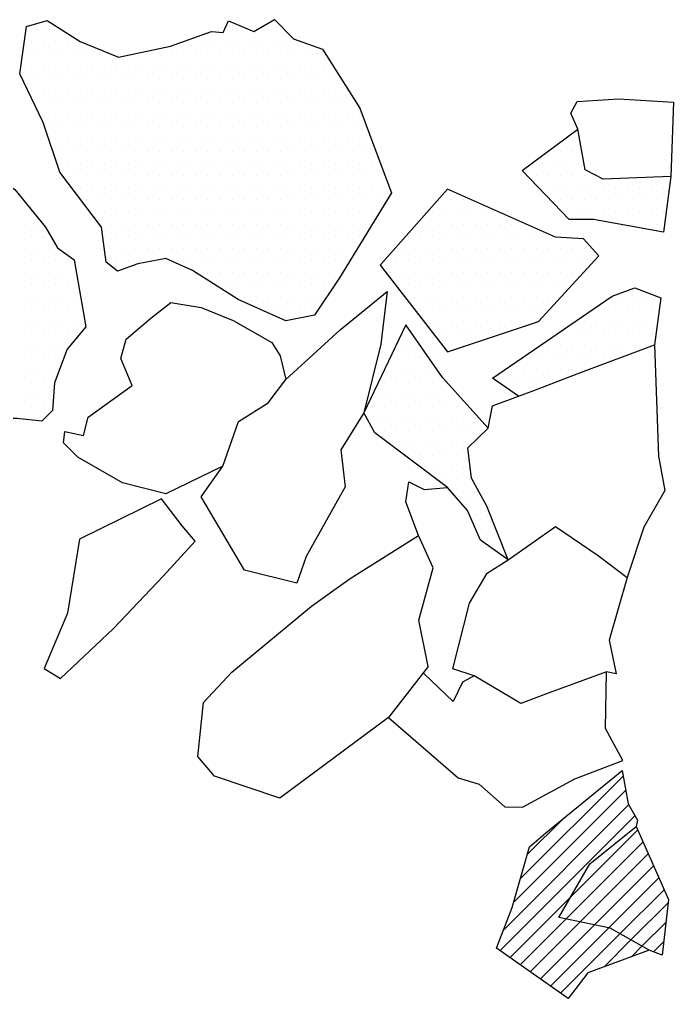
# Model space of a CAD drawing. Header units: metres. Extents: x -1268 to -957, y -1313 to -1093.
# Drawn here: x -1023.7 to -956.5, y -1313.4 to -1212.7 of the extents above; entities that cross this region are included whole.
import ezdxf

# ---------------------------------------------------------------- set-up
doc = ezdxf.new("R2010")
doc.units = ezdxf.units.M
doc.header["$LTSCALE"] = 25
doc.header["$MEASUREMENT"] = 0
doc.layers.get('0').update_dxf_attribs({"linetype": 'CONTINUOUS'})
for name, color, linetype in [('FEUER', 1, 'CONTINUOUS'), ('STEINE', 4, 'CONTINUOUS'), ('STEINESCHRAFF', 4, 'CONTINUOUS')]:
    doc.layers.add(name, color=color, linetype=linetype)

# ---------------------------------------------------------------- blocks, each defined once
blk = doc.blocks.new('*X1')
at = {"color": 0}
for p, q in [((-972.26, -1301.07), (-961.7, -1290.5)), ((-972.98, -1303.55), (-961.43, -1292)), ((-974, -1306.34), (-961.13, -1293.47)), ((-974.36, -1308.47), (-960.48, -1294.59)), ((-971.54, -1298.58), (-967.78, -1294.82)), ((-967.1, -1302.97), (-960.2, -1296.07)), ((-967.57, -1305.21), (-959.65, -1297.3)), ((-966.1, -1305.51), (-959.11, -1298.52)), ((-964.64, -1305.82), (-958.57, -1299.75)), ((-963.17, -1306.12), (-958.03, -1300.97)), ((-962.01, -1306.72), (-957.48, -1302.2)), ((-973.32, -1309.2), (-967.1, -1302.97)), ((-960.88, -1307.36), (-957.08, -1303.56)), ((-972.28, -1309.93), (-967.57, -1305.21)), ((-971.24, -1310.65), (-966.1, -1305.51)), ((-970.2, -1311.38), (-964.64, -1305.82)), ((-969.16, -1312.11), (-963.17, -1306.12)), ((-959.75, -1308), (-957.3, -1305.55)), ((-968.12, -1312.83), (-962.01, -1306.72)), ((-963.62, -1310.1), (-960.88, -1307.36)), ((-960.84, -1309.09), (-959.75, -1308)), ((-958.57, -1308.59), (-957.53, -1307.54))]:
    blk.add_line(p, q, dxfattribs=at)
blk = doc.blocks.new('*X2')
at = {"color": 0}
for p, q in [((-1021.875, -1213.75), (-1021.875, -1213.75)), ((-1020.625, -1213.75), (-1020.625, -1213.75)), ((-1001.875, -1213.75), (-1001.875, -1213.75)), ((-1000.625, -1213.75), (-1000.625, -1213.75)), ((-998.125, -1213.75), (-998.125, -1213.75)), ((-996.875, -1213.75), (-996.875, -1213.75)), ((-1022.5, -1215), (-1022.5, -1215)), ((-1021.25, -1215), (-1021.25, -1215)), ((-1020, -1215), (-1020, -1215)), ((-1018.75, -1215), (-1018.75, -1215)), ((-1017.5, -1215), (-1017.5, -1215)), ((-1006.25, -1215), (-1006.25, -1215)), ((-1005, -1215), (-1005, -1215)), ((-1003.75, -1215), (-1003.75, -1215)), ((-1002.5, -1215), (-1002.5, -1215)), ((-1001.25, -1215), (-1001.25, -1215)), ((-1000, -1215), (-1000, -1215)), ((-998.75, -1215), (-998.75, -1215)), ((-997.5, -1215), (-997.5, -1215)), ((-996.25, -1215), (-996.25, -1215)), ((-995, -1215), (-995, -1215)), ((-1023.125, -1216.25), (-1023.125, -1216.25)), ((-1021.875, -1216.25), (-1021.875, -1216.25)), ((-1020.625, -1216.25), (-1020.625, -1216.25)), ((-1019.375, -1216.25), (-1019.375, -1216.25)), ((-1018.125, -1216.25), (-1018.125, -1216.25)), ((-1016.875, -1216.25), (-1016.875, -1216.25)), ((-1015.625, -1216.25), (-1015.625, -1216.25)), ((-1011.875, -1216.25), (-1011.875, -1216.25)), ((-1010.625, -1216.25), (-1010.625, -1216.25)), ((-1009.375, -1216.25), (-1009.375, -1216.25)), ((-1008.125, -1216.25), (-1008.125, -1216.25)), ((-1006.875, -1216.25), (-1006.875, -1216.25)), ((-1005.625, -1216.25), (-1005.625, -1216.25)), ((-1004.375, -1216.25), (-1004.375, -1216.25)), ((-1003.125, -1216.25), (-1003.125, -1216.25)), ((-1001.875, -1216.25), (-1001.875, -1216.25)), ((-1000.625, -1216.25), (-1000.625, -1216.25)), ((-999.375, -1216.25), (-999.375, -1216.25)), ((-998.125, -1216.25), (-998.125, -1216.25)), ((-996.875, -1216.25), (-996.875, -1216.25)), ((-995.625, -1216.25), (-995.625, -1216.25)), ((-994.375, -1216.25), (-994.375, -1216.25)), ((-993.125, -1216.25), (-993.125, -1216.25)), ((-1022.5, -1217.5), (-1022.5, -1217.5)), ((-1021.25, -1217.5), (-1021.25, -1217.5)), ((-1020, -1217.5), (-1020, -1217.5)), ((-1018.75, -1217.5), (-1018.75, -1217.5)), ((-1017.5, -1217.5), (-1017.5, -1217.5)), ((-1016.25, -1217.5), (-1016.25, -1217.5)), ((-1015, -1217.5), (-1015, -1217.5)), ((-1013.75, -1217.5), (-1013.75, -1217.5)), ((-1012.5, -1217.5), (-1012.5, -1217.5)), ((-1011.25, -1217.5), (-1011.25, -1217.5)), ((-1010, -1217.5), (-1010, -1217.5)), ((-1008.75, -1217.5), (-1008.75, -1217.5)), ((-1007.5, -1217.5), (-1007.5, -1217.5)), ((-1006.25, -1217.5), (-1006.25, -1217.5)), ((-1005, -1217.5), (-1005, -1217.5)), ((-1003.75, -1217.5), (-1003.75, -1217.5)), ((-1002.5, -1217.5), (-1002.5, -1217.5)), ((-1001.25, -1217.5), (-1001.25, -1217.5)), ((-1000, -1217.5), (-1000, -1217.5)), ((-998.75, -1217.5), (-998.75, -1217.5)), ((-997.5, -1217.5), (-997.5, -1217.5)), ((-996.25, -1217.5), (-996.25, -1217.5)), ((-995, -1217.5), (-995, -1217.5)), ((-993.75, -1217.5), (-993.75, -1217.5)), ((-992.5, -1217.5), (-992.5, -1217.5)), ((-1023.125, -1218.75), (-1023.125, -1218.75)), ((-1021.875, -1218.75), (-1021.875, -1218.75)), ((-1020.625, -1218.75), (-1020.625, -1218.75)), ((-1019.375, -1218.75), (-1019.375, -1218.75)), ((-1018.125, -1218.75), (-1018.125, -1218.75)), ((-1016.875, -1218.75), (-1016.875, -1218.75)), ((-1015.625, -1218.75), (-1015.625, -1218.75)), ((-1014.375, -1218.75), (-1014.375, -1218.75)), ((-1013.125, -1218.75), (-1013.125, -1218.75)), ((-1011.875, -1218.75), (-1011.875, -1218.75)), ((-1010.625, -1218.75), (-1010.625, -1218.75)), ((-1009.375, -1218.75), (-1009.375, -1218.75)), ((-1008.125, -1218.75), (-1008.125, -1218.75)), ((-1006.875, -1218.75), (-1006.875, -1218.75)), ((-1005.625, -1218.75), (-1005.625, -1218.75)), ((-1004.375, -1218.75), (-1004.375, -1218.75)), ((-1003.125, -1218.75), (-1003.125, -1218.75)), ((-1001.875, -1218.75), (-1001.875, -1218.75)), ((-1000.625, -1218.75), (-1000.625, -1218.75)), ((-999.375, -1218.75), (-999.375, -1218.75)), ((-998.125, -1218.75), (-998.125, -1218.75)), ((-996.875, -1218.75), (-996.875, -1218.75)), ((-995.625, -1218.75), (-995.625, -1218.75)), ((-994.375, -1218.75), (-994.375, -1218.75)), ((-993.125, -1218.75), (-993.125, -1218.75)), ((-991.875, -1218.75), (-991.875, -1218.75)), ((-1022.5, -1220), (-1022.5, -1220)), ((-1021.25, -1220), (-1021.25, -1220)), ((-1020, -1220), (-1020, -1220)), ((-1018.75, -1220), (-1018.75, -1220)), ((-1017.5, -1220), (-1017.5, -1220)), ((-1016.25, -1220), (-1016.25, -1220)), ((-1015, -1220), (-1015, -1220)), ((-1013.75, -1220), (-1013.75, -1220)), ((-1012.5, -1220), (-1012.5, -1220)), ((-1011.25, -1220), (-1011.25, -1220)), ((-1010, -1220), (-1010, -1220)), ((-1008.75, -1220), (-1008.75, -1220)), ((-1007.5, -1220), (-1007.5, -1220)), ((-1006.25, -1220), (-1006.25, -1220)), ((-1005, -1220), (-1005, -1220)), ((-1003.75, -1220), (-1003.75, -1220)), ((-1002.5, -1220), (-1002.5, -1220)), ((-1001.25, -1220), (-1001.25, -1220)), ((-1000, -1220), (-1000, -1220)), ((-998.75, -1220), (-998.75, -1220)), ((-997.5, -1220), (-997.5, -1220)), ((-996.25, -1220), (-996.25, -1220)), ((-995, -1220), (-995, -1220)), ((-993.75, -1220), (-993.75, -1220)), ((-992.5, -1220), (-992.5, -1220)), ((-991.25, -1220), (-991.25, -1220)), ((-990, -1220), (-990, -1220)), ((-1021.875, -1221.25), (-1021.875, -1221.25)), ((-1020.625, -1221.25), (-1020.625, -1221.25)), ((-1019.375, -1221.25), (-1019.375, -1221.25)), ((-1018.125, -1221.25), (-1018.125, -1221.25)), ((-1016.875, -1221.25), (-1016.875, -1221.25)), ((-1015.625, -1221.25), (-1015.625, -1221.25)), ((-1014.375, -1221.25), (-1014.375, -1221.25)), ((-1013.125, -1221.25), (-1013.125, -1221.25)), ((-1011.875, -1221.25), (-1011.875, -1221.25)), ((-1010.625, -1221.25), (-1010.625, -1221.25)), ((-1009.375, -1221.25), (-1009.375, -1221.25)), ((-1008.125, -1221.25), (-1008.125, -1221.25)), ((-1006.875, -1221.25), (-1006.875, -1221.25)), ((-1005.625, -1221.25), (-1005.625, -1221.25)), ((-1004.375, -1221.25), (-1004.375, -1221.25)), ((-1003.125, -1221.25), (-1003.125, -1221.25)), ((-1001.875, -1221.25), (-1001.875, -1221.25)), ((-1000.625, -1221.25), (-1000.625, -1221.25)), ((-999.375, -1221.25), (-999.375, -1221.25)), ((-998.125, -1221.25), (-998.125, -1221.25)), ((-996.875, -1221.25), (-996.875, -1221.25)), ((-995.625, -1221.25), (-995.625, -1221.25)), ((-994.375, -1221.25), (-994.375, -1221.25)), ((-993.125, -1221.25), (-993.125, -1221.25)), ((-991.875, -1221.25), (-991.875, -1221.25)), ((-990.625, -1221.25), (-990.625, -1221.25)), ((-989.375, -1221.25), (-989.375, -1221.25)), ((-1021.25, -1222.5), (-1021.25, -1222.5)), ((-1020, -1222.5), (-1020, -1222.5)), ((-1018.75, -1222.5), (-1018.75, -1222.5)), ((-1017.5, -1222.5), (-1017.5, -1222.5)), ((-1016.25, -1222.5), (-1016.25, -1222.5)), ((-1015, -1222.5), (-1015, -1222.5)), ((-1013.75, -1222.5), (-1013.75, -1222.5)), ((-1012.5, -1222.5), (-1012.5, -1222.5)), ((-1011.25, -1222.5), (-1011.25, -1222.5)), ((-1010, -1222.5), (-1010, -1222.5)), ((-1008.75, -1222.5), (-1008.75, -1222.5)), ((-1007.5, -1222.5), (-1007.5, -1222.5)), ((-1006.25, -1222.5), (-1006.25, -1222.5)), ((-1005, -1222.5), (-1005, -1222.5)), ((-1003.75, -1222.5), (-1003.75, -1222.5)), ((-1002.5, -1222.5), (-1002.5, -1222.5)), ((-1001.25, -1222.5), (-1001.25, -1222.5)), ((-1000, -1222.5), (-1000, -1222.5)), ((-998.75, -1222.5), (-998.75, -1222.5)), ((-997.5, -1222.5), (-997.5, -1222.5)), ((-996.25, -1222.5), (-996.25, -1222.5)), ((-995, -1222.5), (-995, -1222.5)), ((-993.75, -1222.5), (-993.75, -1222.5)), ((-992.5, -1222.5), (-992.5, -1222.5)), ((-991.25, -1222.5), (-991.25, -1222.5)), ((-990, -1222.5), (-990, -1222.5)), ((-988.75, -1222.5), (-988.75, -1222.5)), ((-1020.625, -1223.75), (-1020.625, -1223.75)), ((-1019.375, -1223.75), (-1019.375, -1223.75)), ((-1018.125, -1223.75), (-1018.125, -1223.75)), ((-1016.875, -1223.75), (-1016.875, -1223.75)), ((-1015.625, -1223.75), (-1015.625, -1223.75)), ((-1014.375, -1223.75), (-1014.375, -1223.75)), ((-1013.125, -1223.75), (-1013.125, -1223.75)), ((-1011.875, -1223.75), (-1011.875, -1223.75)), ((-1010.625, -1223.75), (-1010.625, -1223.75)), ((-1009.375, -1223.75), (-1009.375, -1223.75)), ((-1008.125, -1223.75), (-1008.125, -1223.75)), ((-1006.875, -1223.75), (-1006.875, -1223.75)), ((-1005.625, -1223.75), (-1005.625, -1223.75)), ((-1004.375, -1223.75), (-1004.375, -1223.75)), ((-1003.125, -1223.75), (-1003.125, -1223.75)), ((-1001.875, -1223.75), (-1001.875, -1223.75)), ((-1000.625, -1223.75), (-1000.625, -1223.75)), ((-999.375, -1223.75), (-999.375, -1223.75)), ((-998.125, -1223.75), (-998.125, -1223.75)), ((-996.875, -1223.75), (-996.875, -1223.75)), ((-995.625, -1223.75), (-995.625, -1223.75)), ((-994.375, -1223.75), (-994.375, -1223.75)), ((-993.125, -1223.75), (-993.125, -1223.75)), ((-991.875, -1223.75), (-991.875, -1223.75)), ((-990.625, -1223.75), (-990.625, -1223.75)), ((-989.375, -1223.75), (-989.375, -1223.75)), ((-988.125, -1223.75), (-988.125, -1223.75)), ((-1020, -1225), (-1020, -1225)), ((-1018.75, -1225), (-1018.75, -1225)), ((-1017.5, -1225), (-1017.5, -1225)), ((-1016.25, -1225), (-1016.25, -1225)), ((-1015, -1225), (-1015, -1225)), ((-1013.75, -1225), (-1013.75, -1225)), ((-1012.5, -1225), (-1012.5, -1225)), ((-1011.25, -1225), (-1011.25, -1225)), ((-1010, -1225), (-1010, -1225)), ((-1008.75, -1225), (-1008.75, -1225)), ((-1007.5, -1225), (-1007.5, -1225)), ((-1006.25, -1225), (-1006.25, -1225)), ((-1005, -1225), (-1005, -1225)), ((-1003.75, -1225), (-1003.75, -1225)), ((-1002.5, -1225), (-1002.5, -1225)), ((-1001.25, -1225), (-1001.25, -1225)), ((-1000, -1225), (-1000, -1225)), ((-998.75, -1225), (-998.75, -1225)), ((-997.5, -1225), (-997.5, -1225)), ((-996.25, -1225), (-996.25, -1225)), ((-995, -1225), (-995, -1225)), ((-993.75, -1225), (-993.75, -1225)), ((-992.5, -1225), (-992.5, -1225)), ((-991.25, -1225), (-991.25, -1225)), ((-990, -1225), (-990, -1225)), ((-988.75, -1225), (-988.75, -1225)), ((-1019.375, -1226.25), (-1019.375, -1226.25)), ((-1018.125, -1226.25), (-1018.125, -1226.25)), ((-1016.875, -1226.25), (-1016.875, -1226.25)), ((-1015.625, -1226.25), (-1015.625, -1226.25)), ((-1014.375, -1226.25), (-1014.375, -1226.25)), ((-1013.125, -1226.25), (-1013.125, -1226.25)), ((-1011.875, -1226.25), (-1011.875, -1226.25)), ((-1010.625, -1226.25), (-1010.625, -1226.25)), ((-1009.375, -1226.25), (-1009.375, -1226.25)), ((-1008.125, -1226.25), (-1008.125, -1226.25)), ((-1006.875, -1226.25), (-1006.875, -1226.25)), ((-1005.625, -1226.25), (-1005.625, -1226.25)), ((-1004.375, -1226.25), (-1004.375, -1226.25)), ((-1003.125, -1226.25), (-1003.125, -1226.25)), ((-1001.875, -1226.25), (-1001.875, -1226.25)), ((-1000.625, -1226.25), (-1000.625, -1226.25)), ((-999.375, -1226.25), (-999.375, -1226.25)), ((-998.125, -1226.25), (-998.125, -1226.25)), ((-996.875, -1226.25), (-996.875, -1226.25)), ((-995.625, -1226.25), (-995.625, -1226.25)), ((-994.375, -1226.25), (-994.375, -1226.25)), ((-993.125, -1226.25), (-993.125, -1226.25)), ((-991.875, -1226.25), (-991.875, -1226.25)), ((-990.625, -1226.25), (-990.625, -1226.25)), ((-989.375, -1226.25), (-989.375, -1226.25)), ((-988.125, -1226.25), (-988.125, -1226.25)), ((-1018.75, -1227.5), (-1018.75, -1227.5)), ((-1017.5, -1227.5), (-1017.5, -1227.5)), ((-1016.25, -1227.5), (-1016.25, -1227.5)), ((-1015, -1227.5), (-1015, -1227.5)), ((-1013.75, -1227.5), (-1013.75, -1227.5)), ((-1012.5, -1227.5), (-1012.5, -1227.5)), ((-1011.25, -1227.5), (-1011.25, -1227.5)), ((-1010, -1227.5), (-1010, -1227.5)), ((-1008.75, -1227.5), (-1008.75, -1227.5)), ((-1007.5, -1227.5), (-1007.5, -1227.5)), ((-1006.25, -1227.5), (-1006.25, -1227.5)), ((-1005, -1227.5), (-1005, -1227.5)), ((-1003.75, -1227.5), (-1003.75, -1227.5)), ((-1002.5, -1227.5), (-1002.5, -1227.5)), ((-1001.25, -1227.5), (-1001.25, -1227.5)), ((-1000, -1227.5), (-1000, -1227.5)), ((-998.75, -1227.5), (-998.75, -1227.5)), ((-997.5, -1227.5), (-997.5, -1227.5)), ((-996.25, -1227.5), (-996.25, -1227.5)), ((-995, -1227.5), (-995, -1227.5)), ((-993.75, -1227.5), (-993.75, -1227.5)), ((-992.5, -1227.5), (-992.5, -1227.5)), ((-991.25, -1227.5), (-991.25, -1227.5)), ((-990, -1227.5), (-990, -1227.5)), ((-988.75, -1227.5), (-988.75, -1227.5)), ((-987.5, -1227.5), (-987.5, -1227.5)), ((-1018.125, -1228.75), (-1018.125, -1228.75)), ((-1016.875, -1228.75), (-1016.875, -1228.75)), ((-1015.625, -1228.75), (-1015.625, -1228.75)), ((-1014.375, -1228.75), (-1014.375, -1228.75)), ((-1013.125, -1228.75), (-1013.125, -1228.75)), ((-1011.875, -1228.75), (-1011.875, -1228.75)), ((-1010.625, -1228.75), (-1010.625, -1228.75)), ((-1009.375, -1228.75), (-1009.375, -1228.75)), ((-1008.125, -1228.75), (-1008.125, -1228.75)), ((-1006.875, -1228.75), (-1006.875, -1228.75)), ((-1005.625, -1228.75), (-1005.625, -1228.75)), ((-1004.375, -1228.75), (-1004.375, -1228.75)), ((-1003.125, -1228.75), (-1003.125, -1228.75)), ((-1001.875, -1228.75), (-1001.875, -1228.75)), ((-1000.625, -1228.75), (-1000.625, -1228.75)), ((-999.375, -1228.75), (-999.375, -1228.75)), ((-998.125, -1228.75), (-998.125, -1228.75)), ((-996.875, -1228.75), (-996.875, -1228.75)), ((-995.625, -1228.75), (-995.625, -1228.75)), ((-994.375, -1228.75), (-994.375, -1228.75)), ((-993.125, -1228.75), (-993.125, -1228.75)), ((-991.875, -1228.75), (-991.875, -1228.75)), ((-990.625, -1228.75), (-990.625, -1228.75)), ((-989.375, -1228.75), (-989.375, -1228.75)), ((-988.125, -1228.75), (-988.125, -1228.75)), ((-986.875, -1228.75), (-986.875, -1228.75)), ((-1017.5, -1230), (-1017.5, -1230)), ((-1016.25, -1230), (-1016.25, -1230)), ((-1015, -1230), (-1015, -1230)), ((-1013.75, -1230), (-1013.75, -1230)), ((-1012.5, -1230), (-1012.5, -1230)), ((-1011.25, -1230), (-1011.25, -1230)), ((-1010, -1230), (-1010, -1230)), ((-1008.75, -1230), (-1008.75, -1230)), ((-1007.5, -1230), (-1007.5, -1230)), ((-1006.25, -1230), (-1006.25, -1230)), ((-1005, -1230), (-1005, -1230)), ((-1003.75, -1230), (-1003.75, -1230)), ((-1002.5, -1230), (-1002.5, -1230)), ((-1001.25, -1230), (-1001.25, -1230)), ((-1000, -1230), (-1000, -1230)), ((-998.75, -1230), (-998.75, -1230)), ((-997.5, -1230), (-997.5, -1230)), ((-996.25, -1230), (-996.25, -1230)), ((-995, -1230), (-995, -1230)), ((-993.75, -1230), (-993.75, -1230)), ((-992.5, -1230), (-992.5, -1230)), ((-991.25, -1230), (-991.25, -1230)), ((-990, -1230), (-990, -1230)), ((-988.75, -1230), (-988.75, -1230)), ((-987.5, -1230), (-987.5, -1230)), ((-986.25, -1230), (-986.25, -1230)), ((-1016.875, -1231.25), (-1016.875, -1231.25)), ((-1015.625, -1231.25), (-1015.625, -1231.25)), ((-1014.375, -1231.25), (-1014.375, -1231.25)), ((-1013.125, -1231.25), (-1013.125, -1231.25)), ((-1011.875, -1231.25), (-1011.875, -1231.25)), ((-1010.625, -1231.25), (-1010.625, -1231.25)), ((-1009.375, -1231.25), (-1009.375, -1231.25)), ((-1008.125, -1231.25), (-1008.125, -1231.25)), ((-1006.875, -1231.25), (-1006.875, -1231.25)), ((-1005.625, -1231.25), (-1005.625, -1231.25)), ((-1004.375, -1231.25), (-1004.375, -1231.25)), ((-1003.125, -1231.25), (-1003.125, -1231.25)), ((-1001.875, -1231.25), (-1001.875, -1231.25)), ((-1000.625, -1231.25), (-1000.625, -1231.25)), ((-999.375, -1231.25), (-999.375, -1231.25)), ((-998.125, -1231.25), (-998.125, -1231.25)), ((-996.875, -1231.25), (-996.875, -1231.25)), ((-995.625, -1231.25), (-995.625, -1231.25)), ((-994.375, -1231.25), (-994.375, -1231.25)), ((-993.125, -1231.25), (-993.125, -1231.25)), ((-991.875, -1231.25), (-991.875, -1231.25)), ((-990.625, -1231.25), (-990.625, -1231.25)), ((-989.375, -1231.25), (-989.375, -1231.25)), ((-988.125, -1231.25), (-988.125, -1231.25)), ((-986.875, -1231.25), (-986.875, -1231.25)), ((-1022.5, -1232.5), (-1022.5, -1232.5)), ((-1016.25, -1232.5), (-1016.25, -1232.5)), ((-1015, -1232.5), (-1015, -1232.5)), ((-1013.75, -1232.5), (-1013.75, -1232.5)), ((-1012.5, -1232.5), (-1012.5, -1232.5)), ((-1011.25, -1232.5), (-1011.25, -1232.5)), ((-1010, -1232.5), (-1010, -1232.5)), ((-1008.75, -1232.5), (-1008.75, -1232.5)), ((-1007.5, -1232.5), (-1007.5, -1232.5)), ((-1006.25, -1232.5), (-1006.25, -1232.5)), ((-1005, -1232.5), (-1005, -1232.5)), ((-1003.75, -1232.5), (-1003.75, -1232.5)), ((-1002.5, -1232.5), (-1002.5, -1232.5)), ((-1001.25, -1232.5), (-1001.25, -1232.5)), ((-1000, -1232.5), (-1000, -1232.5)), ((-998.75, -1232.5), (-998.75, -1232.5)), ((-997.5, -1232.5), (-997.5, -1232.5)), ((-996.25, -1232.5), (-996.25, -1232.5)), ((-995, -1232.5), (-995, -1232.5)), ((-993.75, -1232.5), (-993.75, -1232.5)), ((-992.5, -1232.5), (-992.5, -1232.5)), ((-991.25, -1232.5), (-991.25, -1232.5)), ((-990, -1232.5), (-990, -1232.5)), ((-988.75, -1232.5), (-988.75, -1232.5)), ((-987.5, -1232.5), (-987.5, -1232.5)), ((-1023.125, -1233.75), (-1023.125, -1233.75)), ((-1021.875, -1233.75), (-1021.875, -1233.75)), ((-1014.375, -1233.75), (-1014.375, -1233.75)), ((-1013.125, -1233.75), (-1013.125, -1233.75)), ((-1011.875, -1233.75), (-1011.875, -1233.75)), ((-1010.625, -1233.75), (-1010.625, -1233.75)), ((-1009.375, -1233.75), (-1009.375, -1233.75)), ((-1008.125, -1233.75), (-1008.125, -1233.75)), ((-1006.875, -1233.75), (-1006.875, -1233.75)), ((-1005.625, -1233.75), (-1005.625, -1233.75)), ((-1004.375, -1233.75), (-1004.375, -1233.75)), ((-1003.125, -1233.75), (-1003.125, -1233.75)), ((-1001.875, -1233.75), (-1001.875, -1233.75)), ((-1000.625, -1233.75), (-1000.625, -1233.75)), ((-999.375, -1233.75), (-999.375, -1233.75)), ((-998.125, -1233.75), (-998.125, -1233.75)), ((-996.875, -1233.75), (-996.875, -1233.75)), ((-995.625, -1233.75), (-995.625, -1233.75)), ((-994.375, -1233.75), (-994.375, -1233.75)), ((-993.125, -1233.75), (-993.125, -1233.75)), ((-991.875, -1233.75), (-991.875, -1233.75)), ((-990.625, -1233.75), (-990.625, -1233.75)), ((-989.375, -1233.75), (-989.375, -1233.75)), ((-988.125, -1233.75), (-988.125, -1233.75)), ((-1022.5, -1235), (-1022.5, -1235)), ((-1021.25, -1235), (-1021.25, -1235)), ((-1015, -1235), (-1015, -1235)), ((-1013.75, -1235), (-1013.75, -1235)), ((-1012.5, -1235), (-1012.5, -1235)), ((-1011.25, -1235), (-1011.25, -1235)), ((-1010, -1235), (-1010, -1235)), ((-1008.75, -1235), (-1008.75, -1235)), ((-1007.5, -1235), (-1007.5, -1235)), ((-1006.25, -1235), (-1006.25, -1235)), ((-1005, -1235), (-1005, -1235)), ((-1003.75, -1235), (-1003.75, -1235)), ((-1002.5, -1235), (-1002.5, -1235)), ((-1001.25, -1235), (-1001.25, -1235)), ((-1000, -1235), (-1000, -1235)), ((-998.75, -1235), (-998.75, -1235)), ((-997.5, -1235), (-997.5, -1235)), ((-996.25, -1235), (-996.25, -1235)), ((-995, -1235), (-995, -1235)), ((-993.75, -1235), (-993.75, -1235)), ((-992.5, -1235), (-992.5, -1235)), ((-991.25, -1235), (-991.25, -1235)), ((-990, -1235), (-990, -1235)), ((-988.75, -1235), (-988.75, -1235)), ((-1023.125, -1236.25), (-1023.125, -1236.25)), ((-1021.875, -1236.25), (-1021.875, -1236.25)), ((-1020.625, -1236.25), (-1020.625, -1236.25)), ((-1014.375, -1236.25), (-1014.375, -1236.25)), ((-1013.125, -1236.25), (-1013.125, -1236.25)), ((-1011.875, -1236.25), (-1011.875, -1236.25)), ((-1010.625, -1236.25), (-1010.625, -1236.25)), ((-1009.375, -1236.25), (-1009.375, -1236.25)), ((-1008.125, -1236.25), (-1008.125, -1236.25)), ((-1006.875, -1236.25), (-1006.875, -1236.25)), ((-1005.625, -1236.25), (-1005.625, -1236.25)), ((-1004.375, -1236.25), (-1004.375, -1236.25)), ((-1003.125, -1236.25), (-1003.125, -1236.25)), ((-1001.875, -1236.25), (-1001.875, -1236.25)), ((-1000.625, -1236.25), (-1000.625, -1236.25)), ((-999.375, -1236.25), (-999.375, -1236.25)), ((-998.125, -1236.25), (-998.125, -1236.25)), ((-996.875, -1236.25), (-996.875, -1236.25)), ((-995.625, -1236.25), (-995.625, -1236.25)), ((-994.375, -1236.25), (-994.375, -1236.25)), ((-993.125, -1236.25), (-993.125, -1236.25)), ((-991.875, -1236.25), (-991.875, -1236.25)), ((-990.625, -1236.25), (-990.625, -1236.25)), ((-989.375, -1236.25), (-989.375, -1236.25)), ((-1022.5, -1237.5), (-1022.5, -1237.5)), ((-1021.25, -1237.5), (-1021.25, -1237.5)), ((-1020, -1237.5), (-1020, -1237.5)), ((-1018.75, -1237.5), (-1018.75, -1237.5)), ((-1013.75, -1237.5), (-1013.75, -1237.5)), ((-1012.5, -1237.5), (-1012.5, -1237.5)), ((-1011.25, -1237.5), (-1011.25, -1237.5)), ((-1010, -1237.5), (-1010, -1237.5)), ((-1007.5, -1237.5), (-1007.5, -1237.5)), ((-1006.25, -1237.5), (-1006.25, -1237.5)), ((-1005, -1237.5), (-1005, -1237.5)), ((-1003.75, -1237.5), (-1003.75, -1237.5)), ((-1002.5, -1237.5), (-1002.5, -1237.5)), ((-1001.25, -1237.5), (-1001.25, -1237.5)), ((-1000, -1237.5), (-1000, -1237.5)), ((-998.75, -1237.5), (-998.75, -1237.5)), ((-997.5, -1237.5), (-997.5, -1237.5)), ((-996.25, -1237.5), (-996.25, -1237.5)), ((-995, -1237.5), (-995, -1237.5)), ((-993.75, -1237.5), (-993.75, -1237.5)), ((-992.5, -1237.5), (-992.5, -1237.5)), ((-991.25, -1237.5), (-991.25, -1237.5)), ((-990, -1237.5), (-990, -1237.5)), ((-1023.125, -1238.75), (-1023.125, -1238.75)), ((-1021.875, -1238.75), (-1021.875, -1238.75)), ((-1020.625, -1238.75), (-1020.625, -1238.75)), ((-1019.375, -1238.75), (-1019.375, -1238.75)), ((-1018.125, -1238.75), (-1018.125, -1238.75)), ((-1004.375, -1238.75), (-1004.375, -1238.75)), ((-1003.125, -1238.75), (-1003.125, -1238.75)), ((-1001.875, -1238.75), (-1001.875, -1238.75)), ((-1000.625, -1238.75), (-1000.625, -1238.75)), ((-999.375, -1238.75), (-999.375, -1238.75)), ((-998.125, -1238.75), (-998.125, -1238.75)), ((-996.875, -1238.75), (-996.875, -1238.75)), ((-995.625, -1238.75), (-995.625, -1238.75)), ((-994.375, -1238.75), (-994.375, -1238.75)), ((-993.125, -1238.75), (-993.125, -1238.75)), ((-991.875, -1238.75), (-991.875, -1238.75)), ((-990.625, -1238.75), (-990.625, -1238.75)), ((-1022.5, -1240), (-1022.5, -1240)), ((-1021.25, -1240), (-1021.25, -1240)), ((-1020, -1240), (-1020, -1240)), ((-1018.75, -1240), (-1018.75, -1240)), ((-1002.5, -1240), (-1002.5, -1240)), ((-1001.25, -1240), (-1001.25, -1240)), ((-1000, -1240), (-1000, -1240)), ((-998.75, -1240), (-998.75, -1240)), ((-997.5, -1240), (-997.5, -1240)), ((-996.25, -1240), (-996.25, -1240)), ((-995, -1240), (-995, -1240)), ((-993.75, -1240), (-993.75, -1240)), ((-992.5, -1240), (-992.5, -1240)), ((-1023.125, -1241.25), (-1023.125, -1241.25)), ((-1021.875, -1241.25), (-1021.875, -1241.25)), ((-1020.625, -1241.25), (-1020.625, -1241.25)), ((-1019.375, -1241.25), (-1019.375, -1241.25)), ((-1018.125, -1241.25), (-1018.125, -1241.25)), ((-1000.625, -1241.25), (-1000.625, -1241.25)), ((-999.375, -1241.25), (-999.375, -1241.25)), ((-998.125, -1241.25), (-998.125, -1241.25)), ((-996.875, -1241.25), (-996.875, -1241.25)), ((-995.625, -1241.25), (-995.625, -1241.25)), ((-994.375, -1241.25), (-994.375, -1241.25)), ((-993.125, -1241.25), (-993.125, -1241.25)), ((-1022.5, -1242.5), (-1022.5, -1242.5)), ((-1021.25, -1242.5), (-1021.25, -1242.5)), ((-1020, -1242.5), (-1020, -1242.5)), ((-1018.75, -1242.5), (-1018.75, -1242.5)), ((-1017.5, -1242.5), (-1017.5, -1242.5)), ((-998.75, -1242.5), (-998.75, -1242.5)), ((-997.5, -1242.5), (-997.5, -1242.5)), ((-996.25, -1242.5), (-996.25, -1242.5)), ((-995, -1242.5), (-995, -1242.5)), ((-993.75, -1242.5), (-993.75, -1242.5)), ((-1023.125, -1243.75), (-1023.125, -1243.75)), ((-1021.875, -1243.75), (-1021.875, -1243.75)), ((-1020.625, -1243.75), (-1020.625, -1243.75)), ((-1019.375, -1243.75), (-1019.375, -1243.75)), ((-1018.125, -1243.75), (-1018.125, -1243.75)), ((-1022.5, -1245), (-1022.5, -1245)), ((-1021.25, -1245), (-1021.25, -1245)), ((-1020, -1245), (-1020, -1245)), ((-1018.75, -1245), (-1018.75, -1245)), ((-1017.5, -1245), (-1017.5, -1245)), ((-983.75, -1245), (-983.75, -1245)), ((-1023.125, -1246.25), (-1023.125, -1246.25)), ((-1021.875, -1246.25), (-1021.875, -1246.25)), ((-1020.625, -1246.25), (-1020.625, -1246.25)), ((-1019.375, -1246.25), (-1019.375, -1246.25)), ((-984.375, -1246.25), (-984.375, -1246.25)), ((-983.125, -1246.25), (-983.125, -1246.25)), ((-1022.5, -1247.5), (-1022.5, -1247.5)), ((-1021.25, -1247.5), (-1021.25, -1247.5)), ((-1020, -1247.5), (-1020, -1247.5)), ((-985, -1247.5), (-985, -1247.5)), ((-983.75, -1247.5), (-983.75, -1247.5)), ((-982.5, -1247.5), (-982.5, -1247.5)), ((-1023.125, -1248.75), (-1023.125, -1248.75)), ((-1021.875, -1248.75), (-1021.875, -1248.75)), ((-1020.625, -1248.75), (-1020.625, -1248.75)), ((-985.625, -1248.75), (-985.625, -1248.75)), ((-984.375, -1248.75), (-984.375, -1248.75)), ((-983.125, -1248.75), (-983.125, -1248.75)), ((-981.875, -1248.75), (-981.875, -1248.75)), ((-1022.5, -1250), (-1022.5, -1250)), ((-1021.25, -1250), (-1021.25, -1250)), ((-986.25, -1250), (-986.25, -1250)), ((-985, -1250), (-985, -1250)), ((-983.75, -1250), (-983.75, -1250)), ((-982.5, -1250), (-982.5, -1250)), ((-981.25, -1250), (-981.25, -1250)), ((-980, -1250), (-980, -1250)), ((-1023.125, -1251.25), (-1023.125, -1251.25)), ((-1021.875, -1251.25), (-1021.875, -1251.25)), ((-1020.625, -1251.25), (-1020.625, -1251.25)), ((-986.875, -1251.25), (-986.875, -1251.25)), ((-985.625, -1251.25), (-985.625, -1251.25)), ((-984.375, -1251.25), (-984.375, -1251.25)), ((-983.125, -1251.25), (-983.125, -1251.25)), ((-981.875, -1251.25), (-981.875, -1251.25)), ((-980.625, -1251.25), (-980.625, -1251.25)), ((-979.375, -1251.25), (-979.375, -1251.25)), ((-1022.5, -1252.5), (-1022.5, -1252.5)), ((-1021.25, -1252.5), (-1021.25, -1252.5)), ((-987.5, -1252.5), (-987.5, -1252.5)), ((-986.25, -1252.5), (-986.25, -1252.5)), ((-985, -1252.5), (-985, -1252.5)), ((-983.75, -1252.5), (-983.75, -1252.5)), ((-982.5, -1252.5), (-982.5, -1252.5)), ((-981.25, -1252.5), (-981.25, -1252.5)), ((-980, -1252.5), (-980, -1252.5)), ((-978.75, -1252.5), (-978.75, -1252.5)), ((-1023.125, -1253.75), (-1023.125, -1253.75)), ((-1021.875, -1253.75), (-1021.875, -1253.75)), ((-986.875, -1253.75), (-986.875, -1253.75)), ((-985.625, -1253.75), (-985.625, -1253.75)), ((-984.375, -1253.75), (-984.375, -1253.75)), ((-983.125, -1253.75), (-983.125, -1253.75)), ((-981.875, -1253.75), (-981.875, -1253.75)), ((-980.625, -1253.75), (-980.625, -1253.75)), ((-979.375, -1253.75), (-979.375, -1253.75)), ((-978.125, -1253.75), (-978.125, -1253.75)), ((-976.875, -1253.75), (-976.875, -1253.75)), ((-986.25, -1255), (-986.25, -1255)), ((-985, -1255), (-985, -1255)), ((-983.75, -1255), (-983.75, -1255)), ((-982.5, -1255), (-982.5, -1255)), ((-981.25, -1255), (-981.25, -1255)), ((-980, -1255), (-980, -1255)), ((-978.75, -1255), (-978.75, -1255)), ((-977.5, -1255), (-977.5, -1255)), ((-976.25, -1255), (-976.25, -1255)), ((-985.625, -1256.25), (-985.625, -1256.25)), ((-984.375, -1256.25), (-984.375, -1256.25)), ((-983.125, -1256.25), (-983.125, -1256.25)), ((-981.875, -1256.25), (-981.875, -1256.25)), ((-980.625, -1256.25), (-980.625, -1256.25)), ((-979.375, -1256.25), (-979.375, -1256.25)), ((-978.125, -1256.25), (-978.125, -1256.25)), ((-983.75, -1257.5), (-983.75, -1257.5)), ((-982.5, -1257.5), (-982.5, -1257.5)), ((-981.25, -1257.5), (-981.25, -1257.5)), ((-980, -1257.5), (-980, -1257.5)), ((-978.75, -1257.5), (-978.75, -1257.5)), ((-981.875, -1258.75), (-981.875, -1258.75)), ((-980.625, -1258.75), (-980.625, -1258.75)), ((-979.375, -1258.75), (-979.375, -1258.75)), ((-978.125, -1258.75), (-978.125, -1258.75)), ((-980, -1260), (-980, -1260)), ((-978.75, -1260), (-978.75, -1260)), ((-977.5, -1260), (-977.5, -1260)), ((-979.375, -1261.25), (-979.375, -1261.25)), ((-978.125, -1261.25), (-978.125, -1261.25)), ((-976.875, -1261.25), (-976.875, -1261.25)), ((-977.5, -1262.5), (-977.5, -1262.5)), ((-976.25, -1262.5), (-976.25, -1262.5)), ((-976.875, -1263.75), (-976.875, -1263.75)), ((-975.625, -1263.75), (-975.625, -1263.75)), ((-976.25, -1265), (-976.25, -1265)), ((-975, -1265), (-975, -1265)), ((-975.625, -1266.25), (-975.625, -1266.25)), ((-974.375, -1266.25), (-974.375, -1266.25))]:
    blk.add_line(p, q, dxfattribs=at)
blk = doc.blocks.new('*X3')
at = {"color": 0}
for p, q in [((-967.5, -1225), (-967.5, -1225)), ((-966.25, -1225), (-966.25, -1225)), ((-968.125, -1226.25), (-968.125, -1226.25)), ((-966.875, -1226.25), (-966.875, -1226.25)), ((-970, -1227.5), (-970, -1227.5)), ((-968.75, -1227.5), (-968.75, -1227.5)), ((-967.5, -1227.5), (-967.5, -1227.5)), ((-966.25, -1227.5), (-966.25, -1227.5)), ((-970.625, -1228.75), (-970.625, -1228.75)), ((-969.375, -1228.75), (-969.375, -1228.75)), ((-968.125, -1228.75), (-968.125, -1228.75)), ((-966.875, -1228.75), (-966.875, -1228.75)), ((-965.625, -1228.75), (-965.625, -1228.75)), ((-970, -1230), (-970, -1230)), ((-968.75, -1230), (-968.75, -1230)), ((-967.5, -1230), (-967.5, -1230)), ((-966.25, -1230), (-966.25, -1230)), ((-965, -1230), (-965, -1230)), ((-963.75, -1230), (-963.75, -1230)), ((-962.5, -1230), (-962.5, -1230)), ((-961.25, -1230), (-961.25, -1230)), ((-960, -1230), (-960, -1230)), ((-958.75, -1230), (-958.75, -1230)), ((-957.5, -1230), (-957.5, -1230)), ((-980.625, -1231.25), (-980.625, -1231.25)), ((-979.375, -1231.25), (-979.375, -1231.25)), ((-978.125, -1231.25), (-978.125, -1231.25)), ((-968.125, -1231.25), (-968.125, -1231.25)), ((-966.875, -1231.25), (-966.875, -1231.25)), ((-965.625, -1231.25), (-965.625, -1231.25)), ((-964.375, -1231.25), (-964.375, -1231.25)), ((-963.125, -1231.25), (-963.125, -1231.25)), ((-961.875, -1231.25), (-961.875, -1231.25)), ((-960.625, -1231.25), (-960.625, -1231.25)), ((-959.375, -1231.25), (-959.375, -1231.25)), ((-958.125, -1231.25), (-958.125, -1231.25)), ((-981.25, -1232.5), (-981.25, -1232.5)), ((-980, -1232.5), (-980, -1232.5)), ((-978.75, -1232.5), (-978.75, -1232.5)), ((-977.5, -1232.5), (-977.5, -1232.5)), ((-976.25, -1232.5), (-976.25, -1232.5)), ((-975, -1232.5), (-975, -1232.5)), ((-967.5, -1232.5), (-967.5, -1232.5)), ((-966.25, -1232.5), (-966.25, -1232.5)), ((-965, -1232.5), (-965, -1232.5)), ((-963.75, -1232.5), (-963.75, -1232.5)), ((-962.5, -1232.5), (-962.5, -1232.5)), ((-961.25, -1232.5), (-961.25, -1232.5)), ((-960, -1232.5), (-960, -1232.5)), ((-958.75, -1232.5), (-958.75, -1232.5)), ((-957.5, -1232.5), (-957.5, -1232.5)), ((-981.875, -1233.75), (-981.875, -1233.75)), ((-980.625, -1233.75), (-980.625, -1233.75)), ((-979.375, -1233.75), (-979.375, -1233.75)), ((-978.125, -1233.75), (-978.125, -1233.75)), ((-976.875, -1233.75), (-976.875, -1233.75)), ((-975.625, -1233.75), (-975.625, -1233.75)), ((-974.375, -1233.75), (-974.375, -1233.75)), ((-973.125, -1233.75), (-973.125, -1233.75)), ((-971.875, -1233.75), (-971.875, -1233.75)), ((-961.875, -1233.75), (-961.875, -1233.75)), ((-960.625, -1233.75), (-960.625, -1233.75)), ((-959.375, -1233.75), (-959.375, -1233.75)), ((-958.125, -1233.75), (-958.125, -1233.75)), ((-983.75, -1235), (-983.75, -1235)), ((-982.5, -1235), (-982.5, -1235)), ((-981.25, -1235), (-981.25, -1235)), ((-980, -1235), (-980, -1235)), ((-978.75, -1235), (-978.75, -1235)), ((-977.5, -1235), (-977.5, -1235)), ((-976.25, -1235), (-976.25, -1235)), ((-975, -1235), (-975, -1235)), ((-973.75, -1235), (-973.75, -1235)), ((-972.5, -1235), (-972.5, -1235)), ((-971.25, -1235), (-971.25, -1235)), ((-970, -1235), (-970, -1235)), ((-984.375, -1236.25), (-984.375, -1236.25)), ((-983.125, -1236.25), (-983.125, -1236.25)), ((-981.875, -1236.25), (-981.875, -1236.25)), ((-980.625, -1236.25), (-980.625, -1236.25)), ((-979.375, -1236.25), (-979.375, -1236.25)), ((-978.125, -1236.25), (-978.125, -1236.25)), ((-976.875, -1236.25), (-976.875, -1236.25)), ((-975.625, -1236.25), (-975.625, -1236.25)), ((-974.375, -1236.25), (-974.375, -1236.25)), ((-973.125, -1236.25), (-973.125, -1236.25)), ((-971.875, -1236.25), (-971.875, -1236.25)), ((-970.625, -1236.25), (-970.625, -1236.25)), ((-969.375, -1236.25), (-969.375, -1236.25)), ((-968.125, -1236.25), (-968.125, -1236.25)), ((-966.875, -1236.25), (-966.875, -1236.25)), ((-965.625, -1236.25), (-965.625, -1236.25)), ((-986.25, -1237.5), (-986.25, -1237.5)), ((-985, -1237.5), (-985, -1237.5)), ((-983.75, -1237.5), (-983.75, -1237.5)), ((-982.5, -1237.5), (-982.5, -1237.5)), ((-981.25, -1237.5), (-981.25, -1237.5)), ((-980, -1237.5), (-980, -1237.5)), ((-978.75, -1237.5), (-978.75, -1237.5)), ((-977.5, -1237.5), (-977.5, -1237.5)), ((-976.25, -1237.5), (-976.25, -1237.5)), ((-975, -1237.5), (-975, -1237.5)), ((-973.75, -1237.5), (-973.75, -1237.5)), ((-972.5, -1237.5), (-972.5, -1237.5)), ((-971.25, -1237.5), (-971.25, -1237.5)), ((-970, -1237.5), (-970, -1237.5)), ((-968.75, -1237.5), (-968.75, -1237.5)), ((-967.5, -1237.5), (-967.5, -1237.5)), ((-966.25, -1237.5), (-966.25, -1237.5)), ((-965, -1237.5), (-965, -1237.5)), ((-985.625, -1238.75), (-985.625, -1238.75)), ((-984.375, -1238.75), (-984.375, -1238.75)), ((-983.125, -1238.75), (-983.125, -1238.75)), ((-981.875, -1238.75), (-981.875, -1238.75)), ((-980.625, -1238.75), (-980.625, -1238.75)), ((-979.375, -1238.75), (-979.375, -1238.75)), ((-978.125, -1238.75), (-978.125, -1238.75)), ((-976.875, -1238.75), (-976.875, -1238.75)), ((-975.625, -1238.75), (-975.625, -1238.75)), ((-974.375, -1238.75), (-974.375, -1238.75)), ((-973.125, -1238.75), (-973.125, -1238.75)), ((-971.875, -1238.75), (-971.875, -1238.75)), ((-970.625, -1238.75), (-970.625, -1238.75)), ((-969.375, -1238.75), (-969.375, -1238.75)), ((-968.125, -1238.75), (-968.125, -1238.75)), ((-966.875, -1238.75), (-966.875, -1238.75)), ((-985, -1240), (-985, -1240)), ((-983.75, -1240), (-983.75, -1240)), ((-982.5, -1240), (-982.5, -1240)), ((-981.25, -1240), (-981.25, -1240)), ((-980, -1240), (-980, -1240)), ((-978.75, -1240), (-978.75, -1240)), ((-977.5, -1240), (-977.5, -1240)), ((-976.25, -1240), (-976.25, -1240)), ((-975, -1240), (-975, -1240)), ((-973.75, -1240), (-973.75, -1240)), ((-972.5, -1240), (-972.5, -1240)), ((-971.25, -1240), (-971.25, -1240)), ((-970, -1240), (-970, -1240)), ((-968.75, -1240), (-968.75, -1240)), ((-967.5, -1240), (-967.5, -1240)), ((-983.125, -1241.25), (-983.125, -1241.25)), ((-981.875, -1241.25), (-981.875, -1241.25)), ((-980.625, -1241.25), (-980.625, -1241.25)), ((-979.375, -1241.25), (-979.375, -1241.25)), ((-978.125, -1241.25), (-978.125, -1241.25)), ((-976.875, -1241.25), (-976.875, -1241.25)), ((-975.625, -1241.25), (-975.625, -1241.25)), ((-974.375, -1241.25), (-974.375, -1241.25)), ((-973.125, -1241.25), (-973.125, -1241.25)), ((-971.875, -1241.25), (-971.875, -1241.25)), ((-970.625, -1241.25), (-970.625, -1241.25)), ((-969.375, -1241.25), (-969.375, -1241.25)), ((-968.125, -1241.25), (-968.125, -1241.25)), ((-961.875, -1241.25), (-961.875, -1241.25)), ((-960.625, -1241.25), (-960.625, -1241.25)), ((-959.375, -1241.25), (-959.375, -1241.25)), ((-958.125, -1241.25), (-958.125, -1241.25)), ((-982.5, -1242.5), (-982.5, -1242.5)), ((-981.25, -1242.5), (-981.25, -1242.5)), ((-980, -1242.5), (-980, -1242.5)), ((-978.75, -1242.5), (-978.75, -1242.5)), ((-977.5, -1242.5), (-977.5, -1242.5)), ((-976.25, -1242.5), (-976.25, -1242.5)), ((-975, -1242.5), (-975, -1242.5)), ((-973.75, -1242.5), (-973.75, -1242.5)), ((-972.5, -1242.5), (-972.5, -1242.5)), ((-971.25, -1242.5), (-971.25, -1242.5)), ((-970, -1242.5), (-970, -1242.5)), ((-963.75, -1242.5), (-963.75, -1242.5)), ((-962.5, -1242.5), (-962.5, -1242.5)), ((-961.25, -1242.5), (-961.25, -1242.5)), ((-960, -1242.5), (-960, -1242.5)), ((-958.75, -1242.5), (-958.75, -1242.5)), ((-981.875, -1243.75), (-981.875, -1243.75)), ((-980.625, -1243.75), (-980.625, -1243.75)), ((-979.375, -1243.75), (-979.375, -1243.75)), ((-978.125, -1243.75), (-978.125, -1243.75)), ((-976.875, -1243.75), (-976.875, -1243.75)), ((-975.625, -1243.75), (-975.625, -1243.75)), ((-974.375, -1243.75), (-974.375, -1243.75)), ((-973.125, -1243.75), (-973.125, -1243.75)), ((-971.875, -1243.75), (-971.875, -1243.75)), ((-970.625, -1243.75), (-970.625, -1243.75)), ((-965.625, -1243.75), (-965.625, -1243.75)), ((-964.375, -1243.75), (-964.375, -1243.75)), ((-963.125, -1243.75), (-963.125, -1243.75)), ((-961.875, -1243.75), (-961.875, -1243.75)), ((-960.625, -1243.75), (-960.625, -1243.75)), ((-959.375, -1243.75), (-959.375, -1243.75)), ((-980, -1245), (-980, -1245)), ((-978.75, -1245), (-978.75, -1245)), ((-977.5, -1245), (-977.5, -1245)), ((-976.25, -1245), (-976.25, -1245)), ((-975, -1245), (-975, -1245)), ((-967.5, -1245), (-967.5, -1245)), ((-966.25, -1245), (-966.25, -1245)), ((-965, -1245), (-965, -1245)), ((-963.75, -1245), (-963.75, -1245)), ((-962.5, -1245), (-962.5, -1245)), ((-961.25, -1245), (-961.25, -1245)), ((-960, -1245), (-960, -1245)), ((-958.75, -1245), (-958.75, -1245)), ((-979.375, -1246.25), (-979.375, -1246.25)), ((-978.125, -1246.25), (-978.125, -1246.25)), ((-969.375, -1246.25), (-969.375, -1246.25)), ((-968.125, -1246.25), (-968.125, -1246.25)), ((-966.875, -1246.25), (-966.875, -1246.25)), ((-965.625, -1246.25), (-965.625, -1246.25)), ((-964.375, -1246.25), (-964.375, -1246.25)), ((-963.125, -1246.25), (-963.125, -1246.25)), ((-961.875, -1246.25), (-961.875, -1246.25)), ((-960.625, -1246.25), (-960.625, -1246.25)), ((-959.375, -1246.25), (-959.375, -1246.25)), ((-971.25, -1247.5), (-971.25, -1247.5)), ((-970, -1247.5), (-970, -1247.5)), ((-968.75, -1247.5), (-968.75, -1247.5)), ((-967.5, -1247.5), (-967.5, -1247.5)), ((-966.25, -1247.5), (-966.25, -1247.5)), ((-965, -1247.5), (-965, -1247.5)), ((-963.75, -1247.5), (-963.75, -1247.5)), ((-962.5, -1247.5), (-962.5, -1247.5)), ((-973.125, -1248.75), (-973.125, -1248.75)), ((-971.875, -1248.75), (-971.875, -1248.75)), ((-970.625, -1248.75), (-970.625, -1248.75)), ((-969.375, -1248.75), (-969.375, -1248.75)), ((-968.125, -1248.75), (-968.125, -1248.75)), ((-966.875, -1248.75), (-966.875, -1248.75)), ((-965.625, -1248.75), (-965.625, -1248.75)), ((-973.75, -1250), (-973.75, -1250)), ((-972.5, -1250), (-972.5, -1250)), ((-971.25, -1250), (-971.25, -1250)), ((-970, -1250), (-970, -1250)), ((-968.75, -1250), (-968.75, -1250))]:
    blk.add_line(p, q, dxfattribs=at)

msp = doc.modelspace()

# ---------------------------------------------------------------- linework, layer by layer
at = {"layer": 'STEINE'}
for points in [[(-996.35, -1243.7), (-1001.27, -1241.49), (-1005.95, -1238.51), (-1008.69, -1237.3), (-1011.58, -1237.82), (-1013.66, -1238.59), (-1014.83, -1237.68), (-1015.3, -1234.08), (-1019.58, -1228.42), (-1021.32, -1223.3), (-1023.72, -1218.29), (-1023.03, -1213.42), (-1020.9, -1212.8), (-1017.49, -1214.97), (-1013.58, -1216.58), (-1008.21, -1215.45), (-1004.01, -1213.96), (-1002.79, -1214.06), (-1002.24, -1212.84), (-999.65, -1213.95), (-997.52, -1212.72), (-995.59, -1214.69), (-992.59, -1215.75), (-988.77, -1221.82), (-987.23, -1225.97), (-985.49, -1230.53), (-990.84, -1239.27), (-993.41, -1243.13), (-996.35, -1243.7)], [(-956.8, -1228.85), (-963.74, -1229.12), (-965.59, -1228.16), (-966.33, -1224), (-967.07, -1222.35), (-966.42, -1221.14), (-962.16, -1220.88), (-956.52, -1221.22), (-956.8, -1228.85), (-957.54, -1234.58)], [(-957.54, -1234.58), (-964.75, -1233.28), (-967.25, -1233.28), (-972.06, -1228.25), (-966.33, -1224)], [(-1024, -1253.74), (-1028.51, -1253.75), (-1032.78, -1252.25), (-1035.33, -1248.25), (-1040.26, -1243.25), (-1042.55, -1240.42), (-1042.11, -1236.46), (-1038.98, -1233.86), (-1034.88, -1230.85), (-1030.98, -1229.07), (-1027.49, -1227.89), (-1024.23, -1230.21), (-1021.08, -1234.05), (-1019.85, -1236.18), (-1018.12, -1237.44), (-1016.93, -1244.33), (-1018.85, -1246.62), (-1020.16, -1250.07), (-1020.35, -1252.91), (-1021.46, -1254.03), (-1024, -1253.74)], [(-979.74, -1230.16), (-986.68, -1237.96), (-979.74, -1246.89), (-970.4, -1243.77), (-964.2, -1237.01), (-965.77, -1235.27), (-968.64, -1235.1), (-979.74, -1230.16)], [(-995.24, -1270.67), (-1000.62, -1269.32), (-1005.06, -1261.78), (-1002.84, -1258.63), (-1001.23, -1254.06), (-998.19, -1252.12), (-996.38, -1249.73), (-990.77, -1244.64), (-985.96, -1240.67), (-986.6, -1246.1), (-988.35, -1253.15), (-990.72, -1256.96), (-990.25, -1260.77), (-994.28, -1267.93), (-995.24, -1270.67)], [(-972.44, -1251.45), (-975.12, -1249.58), (-962.81, -1241.17), (-960.5, -1240.3), (-957.81, -1241.34), (-958.46, -1246.15)], [(-1002.84, -1258.63), (-1008.71, -1261.49), (-1013.17, -1260.34), (-1017.75, -1257.72), (-1019.22, -1256.25), (-1019.08, -1255.09), (-1017.15, -1255.49), (-1016.7, -1253.61), (-1012.15, -1250.35), (-1013.32, -1247.56), (-1012.77, -1245.58), (-1010.24, -1243.44), (-1008.17, -1241.81), (-1005.07, -1242.31), (-1001.77, -1243.67), (-997.81, -1245.94), (-996.94, -1247.3), (-996.38, -1249.73)], [(-975.57, -1254.73), (-980.25, -1249.52), (-984.02, -1244.11), (-988.35, -1253.15)], [(-973.49, -1268.26), (-975.69, -1262.74), (-977.28, -1259.86), (-977.64, -1256.77), (-975.57, -1254.73), (-975.12, -1252.45), (-970.87, -1250.86), (-965.96, -1248.97), (-958.46, -1246.15), (-958.06, -1257.61), (-957.39, -1261.16), (-959.56, -1264.92), (-961.27, -1270.09)], [(-973.49, -1268.26), (-976.34, -1266.24), (-977.67, -1263.21), (-979.76, -1260.83), (-987.23, -1255.23), (-988.35, -1253.15)], [(-981.72, -1279.24), (-982.7, -1274.48), (-981.2, -1269.1), (-982.73, -1265.76), (-984.01, -1262.32), (-983.71, -1260.24), (-982.14, -1261.04), (-979.76, -1260.83)], [(-1005.7, -1266.35), (-1007.02, -1264.78), (-1009.16, -1262), (-1017.57, -1266.14), (-1018.81, -1273.75), (-1021.22, -1279.44), (-1019.54, -1280.49), (-1014.08, -1275.35), (-1008.98, -1269.96), (-1005.7, -1266.35)], [(-977, -1280.19), (-979.18, -1279.49), (-977.48, -1272.74), (-975.67, -1269.64), (-973.49, -1268.26), (-968.64, -1264.85), (-964.27, -1267.82), (-961.27, -1270.09), (-963.12, -1276.54), (-962.4, -1279.99), (-963.41, -1279.79)], [(-981.72, -1279.24), (-985.81, -1284.48), (-996.99, -1292.79), (-1003.69, -1290.53), (-1005.42, -1288.51), (-1004.83, -1282.93), (-1001.9, -1279.82), (-993.71, -1273.05), (-989.76, -1270.2), (-982.73, -1265.76)], [(-985.81, -1284.48), (-978.64, -1290.69), (-976.5, -1291.35), (-973.86, -1293.67), (-972.03, -1293.71), (-966.67, -1290.8), (-961.71, -1288.91), (-963.49, -1285.62), (-963.41, -1279.79), (-969.29, -1281.94), (-972.22, -1283.06), (-977, -1280.19), (-978.21, -1280.85), (-979.17, -1282.84), (-982.17, -1279.96)], [(-959, -1308.42), (-965.33, -1310.73), (-967.35, -1313.37), (-974.72, -1308.22), (-973.11, -1304.01), (-971.31, -1297.77), (-969.64, -1296.34), (-961.8, -1289.92), (-961.18, -1293.37), (-960.21, -1295.04), (-960.36, -1295.7)], [(-957.68, -1308.92), (-959, -1308.42), (-963.01, -1306.15), (-968.29, -1305.06), (-968.29, -1305.06), (-965.12, -1299.52), (-960.36, -1295.7), (-957.04, -1303.19), (-957.68, -1308.92)]]:
    msp.add_lwpolyline(points, dxfattribs=at)

# ---------------------------------------------------------------- block references
at = {"layer": 'FEUER'}
msp.add_blockref('*X1', (0, 0), dxfattribs=at)
at = {"layer": 'STEINESCHRAFF'}
for name in ['*X2', '*X3']:
    msp.add_blockref(name, (0, 0), dxfattribs=at)

doc.saveas('drawing.dxf')
